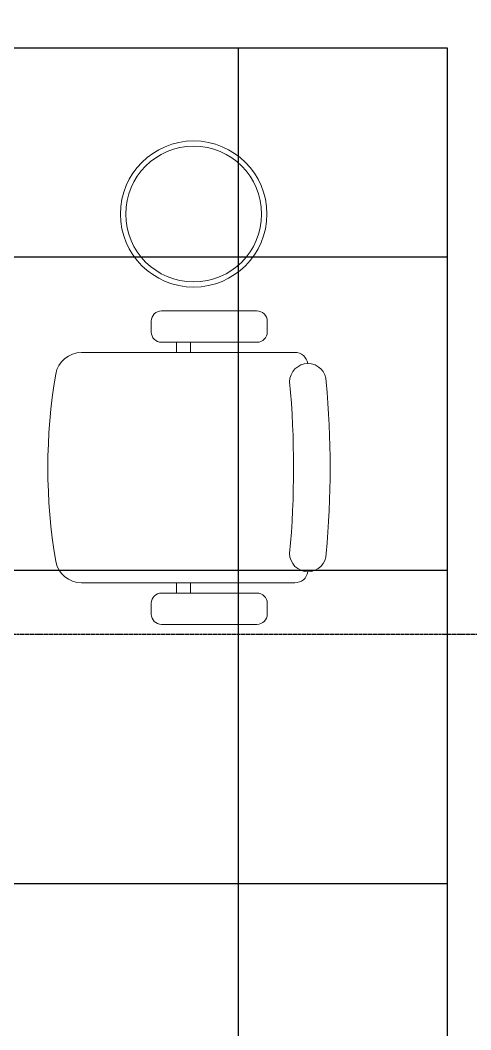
# Model space of a CAD drawing. Extents: x -12260 to 57327, y -29287 to 19916.
# Drawn here: x 19458 to 20320, y -10710 to -8777 of the extents above; entities that cross this region are included whole.
import ezdxf

# ---------------------------------------------------------------- set-up
doc = ezdxf.new("R2010")
doc.units = 0
doc.header["$LTSCALE"] = 0.25
doc.linetypes.add('DASHDOT', pattern=[25.4, 12.7, -6.35, 0, -6.35])
doc.linetypes.add('HIDDEN', pattern=[9.525, 6.35, -3.175])
doc.layers.add('01-First Floor-FUR$0$FALSE CEILING', color=251, linetype='Continuous')
for name, color, linetype, lineweight in [('01-First Floor-FUR$0$LOADING', 253, 'Continuous', 5), ('01-First Floor-FUR$0$NEW Wall', 166, 'Continuous', 5), ('01-First Floor-FUR$0$Walls', 251, 'Continuous', 5), ('E-LITE-CLNG-CNDT', 6, 'DASHDOT', 35), ('E-POWR-FLOR-CNDT', 6, 'HIDDEN', 25)]:
    doc.layers.add(name, color=color, linetype=linetype, lineweight=lineweight)

# ---------------------------------------------------------------- blocks, each defined once
blk = doc.blocks.new('01-First Floor-FUR$0$WM00001-P')
at = {"layer": '01-First Floor-FUR$0$LOADING'}
for radius in [0.14, 0.13]:
    blk.add_circle((0, 0), radius, dxfattribs=at)
blk = doc.blocks.new('*X119')
at = {"color": 0}
for p, q in [((5, 3), (5, 3)), ((5, 3), (5, 3)), ((5, 3), (5, 3)), ((5, 3), (5, 3)), ((5, 3), (5, 3)), ((5, 3), (5, 3)), ((5, 3), (5, 3)), ((5, 3), (5, 3)), ((5, 3), (5, 3)), ((5, 3), (5, 3)), ((5, 3), (5, 3)), ((5, 3), (5, 3)), ((5, 3), (5, 3)), ((5, 3), (5, 3)), ((5, 3), (5, 3)), ((5, 3), (5, 3)), ((5, 3), (5, 3)), ((5, 3), (5, 3)), ((5, 3), (5, 3)), ((5, 3), (5, 3)), ((5, 3), (5, 3)), ((5, 3), (5, 3)), ((5, 3), (5, 3)), ((5, 3), (5, 3)), ((5, 3), (5, 3)), ((5, 3), (5, 3)), ((5, 3), (5, 3)), ((5, 3), (5, 3)), ((5, 3), (5, 3)), ((5, 3), (5, 3)), ((5, 3), (5, 3)), ((5, 3), (5, 3)), ((5, 3), (5, 3)), ((5, 3), (5, 3)), ((5, 3), (5, 3)), ((5, 3), (5, 3)), ((5, 3), (5, 3)), ((5, 3), (5, 3)), ((5, 3), (5, 3)), ((5, 3), (5, 3)), ((5, 3), (5, 3)), ((5, 3), (5, 3)), ((5, 3), (5, 3)), ((5, 3), (5, 3)), ((5, 3), (5, 3)), ((5, 3), (5, 3)), ((5, 3), (5, 3)), ((5, 3), (5, 3)), ((5, 3), (5, 3)), ((5, 3), (5, 3)), ((5, 3), (5, 3)), ((5, 3), (5, 3)), ((5, 3), (5, 3)), ((5, 3), (5, 3)), ((5, 3), (5, 3)), ((5, 3), (5, 3)), ((5, 3), (5, 3)), ((5, 3), (5, 3)), ((5, 3), (5, 3)), ((5, 3), (5, 3)), ((5, 3), (5, 3)), ((5, 3), (5, 3)), ((5, 3), (5, 3)), ((5, 3), (5, 3)), ((5, 3), (5, 3)), ((5, 3), (5, 3)), ((6, 3), (5, 3)), ((5, 3), (5, 3)), ((6, 3), (5, 3)), ((5, 3), (5, 3)), ((6, 3), (5, 3)), ((5, 3), (5, 3)), ((6, 3), (5, 3)), ((5, 3), (5, 3)), ((5, 3), (5, 3)), ((5, 3), (5, 3)), ((5, 3), (5, 3)), ((5, 3), (5, 3)), ((5, 3), (5, 3)), ((5, 3), (5, 3)), ((5, 3), (5, 3)), ((5, 3), (5, 3)), ((5, 3), (5, 3)), ((5, 3), (5, 3)), ((5, 3), (5, 3)), ((5, 3), (5, 3)), ((5, 3), (5, 3)), ((5, 3), (5, 3)), ((5, 3), (5, 3)), ((5, 3), (5, 3)), ((5, 3), (5, 3)), ((5, 3), (5, 3)), ((5, 3), (5, 3)), ((5, 3), (5, 3)), ((5, 3), (5, 3)), ((5, 3), (5, 3)), ((6, 3), (6, 3)), ((6, 3), (6, 3)), ((6, 3), (6, 3)), ((6, 3), (6, 3)), ((6, 3), (6, 3)), ((6, 3), (6, 3)), ((6, 3), (6, 3)), ((6, 3), (6, 3)), ((6, 3), (6, 3)), ((6, 3), (6, 3)), ((6, 3), (6, 3)), ((6, 3), (6, 3)), ((6, 3), (6, 3)), ((6, 3), (6, 3)), ((6, 3), (6, 3)), ((6, 3), (6, 3)), ((6, 3), (6, 3)), ((6, 3), (6, 3)), ((6, 3), (6, 3)), ((6, 3), (6, 3)), ((6, 3), (6, 3)), ((6, 3), (6, 3)), ((6, 3), (6, 3)), ((6, 3), (6, 3)), ((6, 3), (6, 3)), ((6, 3), (6, 3)), ((6, 3), (6, 3)), ((6, 3), (6, 3)), ((6, 3), (6, 3)), ((6, 3), (6, 3)), ((6, 3), (6, 3)), ((6, 3), (6, 3)), ((6, 3), (6, 3)), ((6, 3), (6, 3)), ((6, 3), (6, 3)), ((6, 3), (6, 3)), ((6, 3), (6, 3)), ((6, 3), (6, 3)), ((6, 3), (6, 3)), ((6, 3), (6, 3)), ((6, 3), (6, 3)), ((6, 3), (6, 3)), ((6, 3), (6, 3)), ((6, 3), (6, 3)), ((6, 3), (6, 3)), ((6, 3), (6, 3)), ((6, 3), (6, 3)), ((6, 3), (6, 3)), ((6, 3), (6, 3)), ((6, 3), (6, 3)), ((6, 3), (6, 3)), ((6, 3), (6, 3)), ((6, 3), (6, 3)), ((6, 3), (6, 3)), ((6, 3), (6, 3)), ((6, 3), (6, 3)), ((6, 3), (6, 3)), ((6, 3), (6, 3)), ((6, 3), (6, 3)), ((6, 3), (6, 3)), ((6, 3), (6, 3)), ((6, 3), (6, 3)), ((6, 3), (6, 3)), ((6, 3), (6, 3)), ((6, 3), (6, 3)), ((6, 3), (6, 3)), ((6, 3), (6, 3)), ((6, 3), (6, 3)), ((6, 3), (6, 3)), ((6, 3), (6, 3)), ((6, 3), (6, 3)), ((6, 3), (6, 3)), ((6, 3), (6, 3)), ((6, 3), (6, 3)), ((6, 3), (6, 3)), ((6, 3), (6, 3)), ((6, 3), (6, 3)), ((6, 3), (6, 3)), ((6, 3), (6, 3)), ((6, 3), (6, 3)), ((6, 3), (6, 3)), ((6, 3), (6, 3)), ((6, 3), (6, 3)), ((6, 3), (6, 3)), ((6, 3), (6, 3)), ((6, 3), (6, 3)), ((6, 3), (6, 3)), ((6, 3), (6, 3)), ((6, 3), (6, 3)), ((6, 3), (6, 3)), ((6, 3), (6, 3)), ((6, 3), (6, 3)), ((6, 3), (6, 3)), ((6, 3), (6, 3)), ((6, 3), (6, 3)), ((6, 3), (6, 3)), ((6, 3), (6, 3)), ((6, 3), (6, 3)), ((6, 3), (6, 3)), ((6, 3), (6, 3)), ((6, 3), (6, 3)), ((6, 3), (6, 3)), ((6, 3), (6, 3)), ((6, 3), (6, 3)), ((6, 3), (6, 3)), ((6, 3), (6, 3)), ((6, 3), (6, 3)), ((6, 3), (6, 3)), ((6, 3), (6, 3)), ((6, 3), (6, 3)), ((6, 3), (6, 3)), ((6, 3), (6, 3)), ((6, 3), (6, 3)), ((6, 3), (6, 3)), ((6, 3), (6, 3)), ((6, 3), (6, 3)), ((6, 3), (6, 3)), ((6, 3), (6, 3)), ((6, 3), (6, 3)), ((6, 3), (6, 3)), ((6, 3), (6, 3)), ((6, 3), (6, 3)), ((6, 3), (6, 3)), ((6, 3), (6, 3)), ((6, 3), (6, 3)), ((6, 3), (6, 3)), ((6, 3), (6, 3)), ((6, 3), (6, 3)), ((6, 3), (6, 3)), ((6, 3), (6, 3)), ((6, 3), (6, 3)), ((6, 3), (6, 3)), ((6, 3), (6, 3)), ((6, 3), (6, 3)), ((6, 3), (6, 3)), ((6, 3), (6, 3)), ((6, 3), (6, 3)), ((6, 3), (6, 3)), ((6, 3), (6, 3)), ((6, 3), (6, 3)), ((6, 3), (6, 3)), ((6, 3), (6, 3)), ((6, 3), (6, 3)), ((6, 3), (6, 3)), ((6, 3), (6, 3)), ((6, 3), (6, 3)), ((6, 3), (6, 3)), ((6, 3), (6, 3)), ((6, 3), (6, 3)), ((6, 3), (6, 3)), ((6, 3), (6, 3)), ((6, 3), (6, 3)), ((6, 3), (6, 3)), ((6, 3), (6, 3)), ((6, 3), (6, 3)), ((6, 3), (6, 3)), ((6, 3), (6, 3)), ((6, 3), (6, 3)), ((6, 3), (6, 3)), ((6, 3), (6, 3)), ((6, 3), (6, 3)), ((6, 3), (6, 3)), ((6, 3), (6, 3)), ((6, 3), (6, 3)), ((6, 3), (6, 3)), ((6, 3), (6, 3)), ((6, 3), (6, 3)), ((6, 3), (6, 3)), ((6, 3), (6, 3)), ((6, 3), (6, 3)), ((6, 3), (6, 3)), ((6, 3), (6, 3)), ((6, 3), (6, 3)), ((6, 3), (6, 3)), ((6, 3), (6, 3)), ((6, 3), (6, 3)), ((6, 3), (6, 3)), ((6, 3), (6, 3)), ((6, 3), (6, 3)), ((6, 3), (6, 3)), ((6, 3), (6, 3)), ((6, 3), (6, 3)), ((6, 3), (6, 3)), ((6, 3), (6, 3)), ((6, 3), (6, 3)), ((6, 3), (6, 3)), ((6, 3), (6, 3)), ((6, 3), (6, 3)), ((6, 3), (6, 3)), ((6, 3), (6, 3)), ((6, 3), (6, 3)), ((6, 3), (6, 3)), ((6, 3), (6, 3)), ((6, 3), (6, 3)), ((6, 3), (6, 3)), ((6, 3), (6, 3)), ((6, 3), (6, 3)), ((6, 3), (6, 3)), ((6, 3), (6, 3)), ((6, 3), (6, 3)), ((6, 3), (6, 3)), ((6, 3), (6, 3)), ((6, 3), (6, 3)), ((6, 3), (6, 3)), ((6, 3), (5, 3)), ((6, 3), (5, 3)), ((6, 3), (5, 3)), ((6, 3), (5, 3)), ((6, 3), (5, 3)), ((6, 3), (6, 3)), ((6, 3), (6, 3)), ((6, 3), (6, 3)), ((6, 3), (6, 3)), ((6, 3), (6, 3)), ((6, 3), (6, 3)), ((6, 3), (6, 3)), ((6, 3), (6, 3)), ((6, 3), (6, 3)), ((6, 3), (6, 3)), ((6, 3), (6, 3)), ((6, 3), (6, 3)), ((6, 3), (6, 3)), ((6, 3), (6, 3)), ((6, 3), (6, 3)), ((6, 3), (6, 3)), ((6, 3), (6, 3)), ((6, 3), (6, 3)), ((6, 3), (6, 3)), ((6, 3), (6, 3)), ((6, 3), (6, 3)), ((6, 3), (6, 3)), ((6, 3), (6, 3)), ((6, 3), (6, 3)), ((6, 3), (6, 3)), ((6, 3), (6, 3)), ((6, 3), (6, 3)), ((6, 3), (6, 3)), ((6, 3), (6, 3)), ((6, 3), (6, 3)), ((6, 3), (6, 3)), ((6, 3), (6, 3)), ((6, 3), (6, 3)), ((6, 3), (6, 3)), ((6, 3), (6, 3)), ((6, 3), (6, 3)), ((6, 3), (6, 3)), ((6, 3), (6, 3)), ((6, 3), (6, 3)), ((6, 3), (6, 3)), ((6, 3), (6, 3)), ((6, 3), (6, 3)), ((6, 3), (6, 3)), ((6, 3), (6, 3)), ((6, 3), (6, 3)), ((6, 3), (6, 3)), ((6, 3), (6, 3)), ((6, 3), (6, 3)), ((6, 3), (6, 3)), ((6, 3), (6, 3)), ((6, 3), (6, 3)), ((6, 3), (6, 3)), ((6, 3), (6, 3)), ((6, 3), (6, 3)), ((6, 3), (6, 3)), ((6, 3), (6, 3)), ((6, 3), (6, 3)), ((6, 3), (6, 3)), ((6, 3), (6, 3)), ((6, 3), (6, 3)), ((6, 3), (6, 3)), ((6, 3), (6, 3)), ((6, 3), (6, 3)), ((6, 3), (6, 3)), ((6, 3), (6, 3)), ((6, 3), (6, 3)), ((6, 3), (6, 3)), ((6, 3), (6, 3)), ((6, 3), (6, 3)), ((6, 3), (6, 3)), ((6, 3), (6, 3)), ((6, 3), (6, 3)), ((6, 3), (6, 3)), ((6, 3), (6, 3)), ((6, 3), (6, 3)), ((6, 3), (6, 3)), ((6, 3), (6, 3)), ((6, 3), (6, 3)), ((6, 3), (6, 3)), ((6, 3), (6, 3)), ((6, 3), (6, 3)), ((6, 3), (6, 3)), ((6, 3), (6, 3)), ((6, 3), (6, 3)), ((6, 3), (6, 3)), ((6, 3), (6, 3)), ((6, 3), (6, 3)), ((6, 3), (6, 3)), ((6, 3), (6, 3)), ((6, 3), (6, 3)), ((6, 3), (6, 3)), ((6, 3), (6, 3)), ((6, 3), (6, 3)), ((6, 3), (6, 3)), ((6, 3), (6, 3)), ((6, 3), (6, 3)), ((6, 3), (6, 3)), ((6, 3), (6, 3)), ((6, 3), (6, 3)), ((6, 3), (6, 3)), ((6, 3), (6, 3)), ((6, 3), (6, 3)), ((6, 3), (6, 3)), ((6, 3), (6, 3)), ((6, 3), (6, 3)), ((6, 3), (6, 3)), ((6, 3), (6, 3)), ((6, 3), (6, 3)), ((6, 3), (6, 3)), ((6, 3), (6, 3)), ((6, 3), (6, 3)), ((6, 3), (6, 3)), ((6, 3), (6, 3)), ((6, 3), (6, 3)), ((6, 3), (6, 3)), ((6, 3), (6, 3)), ((6, 3), (6, 3)), ((6, 3), (6, 3)), ((6, 3), (6, 3)), ((6, 3), (6, 3)), ((6, 3), (6, 3)), ((6, 3), (6, 3)), ((6, 3), (6, 3)), ((6, 3), (6, 3)), ((6, 3), (6, 3)), ((6, 3), (6, 3)), ((6, 3), (6, 3)), ((6, 3), (6, 3)), ((6, 3), (6, 3)), ((6, 3), (6, 3)), ((6, 3), (6, 3)), ((6, 3), (6, 3)), ((6, 3), (6, 3)), ((6, 3), (6, 3)), ((6, 3), (6, 3)), ((6, 3), (6, 3)), ((6, 3), (6, 3)), ((6, 3), (6, 3)), ((6, 3), (6, 3)), ((6, 3), (6, 3)), ((6, 3), (6, 3)), ((6, 3), (6, 3)), ((6, 3), (6, 3)), ((6, 3), (6, 3)), ((6, 3), (6, 3)), ((6, 3), (6, 3)), ((6, 3), (6, 3)), ((6, 3), (6, 3)), ((6, 3), (6, 3)), ((6, 3), (6, 3)), ((6, 3), (6, 3)), ((6, 3), (6, 3)), ((6, 3), (6, 3)), ((6, 3), (6, 3)), ((6, 3), (6, 3)), ((6, 3), (6, 3)), ((6, 3), (6, 3)), ((6, 3), (6, 3)), ((6, 3), (6, 3)), ((6, 3), (6, 3)), ((6, 3), (6, 3)), ((6, 3), (6, 3)), ((6, 3), (6, 3)), ((6, 3), (6, 3)), ((6, 3), (6, 3)), ((6, 3), (6, 3)), ((6, 3), (6, 3)), ((6, 3), (6, 3)), ((6, 3), (6, 3)), ((6, 3), (6, 3)), ((6, 3), (6, 3)), ((6, 3), (6, 3)), ((6, 3), (6, 3)), ((6, 3), (6, 3)), ((6, 3), (6, 3)), ((6, 3), (6, 3)), ((6, 3), (6, 3)), ((6, 3), (6, 3)), ((6, 3), (6, 3)), ((6, 3), (6, 3)), ((6, 3), (6, 3)), ((6, 3), (6, 3)), ((6, 3), (6, 3)), ((6, 3), (6, 3)), ((6, 3), (6, 3)), ((6, 3), (6, 3)), ((6, 3), (6, 3)), ((6, 3), (6, 3)), ((6, 3), (6, 3)), ((6, 3), (6, 3)), ((6, 3), (6, 3)), ((6, 3), (6, 3)), ((6, 3), (6, 3)), ((6, 3), (6, 3)), ((6, 3), (6, 3)), ((6, 3), (6, 3)), ((6, 3), (6, 3)), ((6, 3), (6, 3)), ((6, 3), (6, 3)), ((6, 3), (6, 3)), ((6, 3), (6, 3)), ((6, 3), (6, 3)), ((6, 3), (6, 3)), ((6, 3), (6, 3)), ((6, 3), (6, 3)), ((6, 3), (6, 3)), ((6, 3), (6, 3)), ((6, 3), (6, 3)), ((6, 3), (6, 3)), ((6, 3), (6, 3)), ((6, 3), (6, 3)), ((6, 3), (6, 3)), ((6, 3), (6, 3)), ((6, 3), (6, 3)), ((6, 3), (6, 3)), ((6, 3), (6, 3)), ((6, 3), (6, 3)), ((6, 3), (6, 3)), ((6, 3), (6, 3)), ((6, 3), (6, 3)), ((6, 3), (6, 3)), ((6, 3), (6, 3)), ((6, 3), (6, 3)), ((6, 3), (6, 3)), ((6, 3), (6, 3)), ((6, 3), (6, 3)), ((6, 3), (6, 3)), ((6, 3), (6, 3)), ((6, 3), (6, 3)), ((6, 3), (6, 3)), ((6, 3), (6, 3)), ((6, 3), (6, 3)), ((6, 3), (6, 3)), ((6, 3), (6, 3)), ((6, 3), (6, 3)), ((6, 3), (6, 3)), ((6, 3), (6, 3)), ((6, 3), (6, 3)), ((6, 3), (6, 3)), ((6, 3), (6, 3)), ((6, 3), (6, 3)), ((6, 3), (6, 3)), ((6, 3), (6, 3)), ((6, 3), (6, 3)), ((6, 3), (6, 3)), ((6, 3), (6, 3)), ((6, 3), (6, 3)), ((6, 3), (6, 3)), ((6, 3), (6, 3)), ((6, 3), (6, 3)), ((6, 3), (6, 3)), ((6, 3), (6, 3)), ((6, 3), (6, 3)), ((6, 3), (6, 3)), ((6, 3), (6, 3)), ((6, 3), (6, 3)), ((6, 3), (6, 3)), ((6, 3), (6, 3)), ((6, 3), (6, 3)), ((6, 3), (6, 3)), ((6, 3), (6, 3)), ((6, 3), (6, 3)), ((6, 3), (6, 3)), ((6, 3), (6, 3)), ((6, 3), (6, 3)), ((6, 3), (6, 3)), ((6, 3), (6, 3)), ((6, 3), (6, 3)), ((6, 3), (6, 3)), ((6, 3), (6, 3)), ((6, 3), (6, 3)), ((6, 3), (6, 3)), ((6, 3), (6, 3)), ((6, 3), (6, 3)), ((6, 3), (6, 3)), ((6, 3), (6, 3)), ((6, 3), (6, 3)), ((6, 3), (6, 3)), ((6, 3), (6, 3)), ((6, 3), (6, 3)), ((6, 3), (6, 3)), ((6, 3), (6, 3)), ((6, 3), (6, 3)), ((6, 3), (6, 3)), ((6, 3), (6, 3)), ((6, 3), (6, 3)), ((6, 3), (6, 3)), ((6, 3), (6, 3)), ((6, 3), (6, 3)), ((6, 3), (6, 3)), ((6, 3), (6, 3)), ((6, 3), (6, 3)), ((6, 3), (6, 3)), ((6, 3), (6, 3)), ((6, 3), (6, 3)), ((6, 3), (6, 3)), ((6, 3), (6, 3)), ((6, 3), (6, 3)), ((6, 3), (6, 3)), ((6, 3), (6, 3)), ((6, 3), (6, 3)), ((6, 3), (6, 3)), ((6, 3), (6, 3)), ((6, 3), (6, 3)), ((6, 3), (6, 3)), ((6, 3), (6, 3)), ((6, 3), (6, 3)), ((6, 3), (6, 3)), ((6, 3), (6, 3)), ((6, 3), (6, 3)), ((6, 3), (6, 3)), ((6, 3), (6, 3)), ((6, 3), (6, 3)), ((6, 3), (6, 3)), ((6, 3), (6, 3)), ((6, 3), (6, 3)), ((6, 3), (6, 3))]:
    blk.add_line(p, q, dxfattribs=at)
blk = doc.blocks.new('*X120')
at = {"color": 0}
for p, q in [((13, 1), (13, 1)), ((13, 1), (13, 1)), ((13, 1), (13, 1)), ((13, 1), (13, 1)), ((13, 1), (13, 1)), ((13, 1), (13, 1)), ((13, 1), (13, 1)), ((13, 1), (13, 1)), ((13, 1), (13, 1)), ((13, 1), (13, 1)), ((13, 1), (13, 1)), ((13, 1), (13, 1)), ((13, 1), (13, 1)), ((13, 1), (13, 1)), ((13, 1), (13, 1)), ((13, 1), (14, 1)), ((13, 1), (14, 1)), ((13, 1), (14, 1)), ((13, 1), (13, 1)), ((13, 1), (13, 1)), ((13, 1), (13, 1)), ((13, 1), (13, 1)), ((13, 1), (13, 1)), ((13, 1), (13, 1)), ((13, 1), (13, 1)), ((13, 1), (13, 1)), ((13, 1), (13, 1)), ((13, 1), (13, 1)), ((13, 1), (13, 1)), ((13, 1), (13, 1)), ((13, 1), (13, 1)), ((13, 1), (13, 1)), ((13, 1), (13, 1)), ((13, 1), (13, 1)), ((13, 1), (13, 1)), ((13, 1), (13, 1)), ((13, 1), (13, 1)), ((13, 1), (13, 1)), ((13, 1), (13, 1)), ((13, 1), (13, 1)), ((13, 1), (13, 1)), ((13, 1), (13, 1)), ((13, 1), (13, 1)), ((13, 1), (13, 1)), ((13, 1), (13, 1)), ((13, 1), (13, 1)), ((13, 1), (13, 1)), ((13, 1), (13, 1)), ((13, 1), (13, 1)), ((13, 1), (13, 1)), ((13, 1), (13, 1)), ((13, 1), (13, 1)), ((13, 1), (13, 1)), ((13, 1), (13, 1)), ((13, 1), (13, 1)), ((13, 1), (13, 1)), ((13, 1), (13, 1)), ((13, 1), (13, 1)), ((13, 1), (13, 1)), ((13, 1), (13, 1)), ((13, 1), (13, 1)), ((13, 1), (13, 1)), ((13, 1), (13, 1)), ((13, 1), (13, 1)), ((13, 1), (13, 1)), ((13, 1), (13, 1)), ((13, 1), (13, 1)), ((13, 1), (13, 1)), ((13, 1), (13, 1)), ((13, 1), (13, 1)), ((13, 1), (13, 1)), ((13, 1), (13, 1)), ((13, 1), (13, 1)), ((13, 1), (13, 1)), ((13, 1), (13, 1)), ((13, 1), (13, 1)), ((13, 1), (13, 1)), ((13, 1), (13, 1)), ((13, 1), (13, 1)), ((13, 1), (13, 1)), ((13, 1), (13, 1)), ((13, 1), (13, 1)), ((13, 1), (13, 1)), ((13, 1), (13, 1)), ((13, 1), (13, 1)), ((13, 1), (13, 1)), ((13, 1), (13, 1)), ((13, 1), (13, 1)), ((13, 1), (13, 1)), ((13, 1), (13, 1)), ((13, 1), (13, 1)), ((13, 1), (13, 1)), ((13, 1), (13, 1)), ((13, 1), (13, 1)), ((13, 1), (13, 1)), ((13, 1), (13, 1)), ((13, 1), (13, 1)), ((13, 1), (13, 1)), ((13, 1), (13, 1)), ((13, 1), (13, 1)), ((13, 1), (13, 1)), ((13, 1), (13, 1)), ((13, 1), (13, 1)), ((13, 1), (13, 1)), ((13, 1), (13, 1)), ((13, 1), (13, 1)), ((13, 1), (13, 1)), ((13, 1), (13, 1)), ((13, 1), (13, 1)), ((13, 1), (13, 1)), ((13, 1), (13, 1)), ((13, 1), (13, 1)), ((13, 1), (13, 1)), ((13, 1), (13, 1)), ((13, 1), (13, 1)), ((13, 1), (13, 1)), ((13, 1), (13, 1)), ((13, 1), (13, 1)), ((13, 1), (13, 1)), ((13, 1), (13, 1)), ((13, 1), (13, 1)), ((13, 1), (13, 1)), ((13, 1), (13, 1)), ((13, 1), (14, 1)), ((13, 0), (13, 0)), ((13, 0), (13, 0)), ((13, 0), (13, 0)), ((13, 0), (13, 0)), ((13, 0), (13, 0)), ((13, 0), (13, 0)), ((13, 0), (13, 0)), ((13, 0), (13, 0)), ((13, 0), (13, 0)), ((13, 0), (13, 0)), ((13, 0), (13, 0)), ((13, 0), (13, 0)), ((13, 0), (13, 0)), ((13, 0), (13, 0)), ((13, 0), (13, 0)), ((13, 0), (13, 0)), ((13, 0), (13, 0)), ((13, 0), (13, 0)), ((13, 0), (13, 0)), ((13, 0), (13, 0)), ((13, 0), (13, 0)), ((13, 0), (13, 0)), ((13, 0), (13, 0)), ((13, 0), (13, 0)), ((13, 0), (13, 0)), ((13, 0), (13, 0)), ((13, 0), (13, 0)), ((13, 0), (13, 0)), ((13, 0), (13, 0)), ((13, 0), (13, 0)), ((13, 0), (13, 0)), ((13, 0), (13, 0)), ((13, 0), (13, 0)), ((13, 0), (13, 0)), ((13, 0), (13, 0)), ((13, 0), (13, 0)), ((13, 0), (13, 0)), ((13, 0), (13, 0)), ((13, 0), (13, 0)), ((13, 0), (13, 0)), ((13, 0), (13, 0)), ((13, 0), (13, 0)), ((13, 0), (13, 0)), ((13, 0), (13, 0)), ((13, 0), (13, 0)), ((13, 0), (13, 0)), ((13, 0), (13, 0)), ((13, 0), (13, 0)), ((13, 0), (14, 0)), ((13, 0), (14, 0)), ((13, 0), (13, 0)), ((13, 0), (14, 0)), ((14, 1), (14, 1)), ((14, 1), (14, 1)), ((14, 1), (14, 1)), ((14, 1), (14, 1)), ((14, 1), (14, 1)), ((14, 1), (14, 1)), ((14, 1), (14, 1)), ((14, 1), (14, 1)), ((14, 1), (14, 1)), ((14, 1), (14, 1)), ((14, 1), (14, 1)), ((14, 1), (14, 1)), ((14, 1), (14, 1)), ((14, 1), (14, 1)), ((14, 1), (14, 1)), ((14, 1), (14, 1)), ((14, 1), (14, 1)), ((14, 1), (14, 1)), ((14, 1), (14, 1)), ((14, 1), (14, 1)), ((14, 1), (14, 1)), ((14, 1), (14, 1)), ((14, 1), (14, 1)), ((14, 1), (14, 1)), ((14, 1), (14, 1)), ((14, 1), (14, 1)), ((14, 1), (14, 1)), ((14, 1), (14, 1)), ((14, 1), (14, 1)), ((14, 1), (14, 1)), ((14, 1), (14, 1)), ((14, 1), (14, 1)), ((14, 1), (14, 1)), ((14, 1), (14, 1)), ((14, 1), (14, 1)), ((14, 1), (14, 1)), ((14, 1), (14, 1)), ((14, 1), (14, 1)), ((14, 1), (14, 1)), ((14, 1), (14, 1)), ((14, 1), (14, 1)), ((14, 1), (14, 1)), ((14, 1), (14, 1)), ((14, 1), (14, 1)), ((14, 1), (14, 1)), ((14, 1), (14, 1)), ((14, 1), (14, 1)), ((14, 1), (14, 1)), ((14, 1), (14, 1)), ((14, 1), (14, 1)), ((14, 1), (14, 1)), ((14, 1), (14, 1)), ((14, 1), (14, 1)), ((14, 1), (14, 1)), ((14, 1), (14, 1)), ((14, 1), (14, 1)), ((14, 1), (14, 1)), ((14, 1), (14, 1)), ((14, 1), (14, 1)), ((14, 1), (14, 1)), ((14, 1), (14, 1)), ((14, 1), (14, 1)), ((14, 1), (14, 1)), ((14, 1), (14, 1)), ((14, 1), (14, 1)), ((14, 1), (14, 1)), ((14, 1), (14, 1)), ((14, 1), (14, 1)), ((14, 1), (14, 1)), ((14, 1), (14, 1)), ((14, 1), (14, 1)), ((14, 1), (14, 1)), ((14, 1), (14, 1)), ((14, 1), (14, 1)), ((14, 1), (14, 1)), ((14, 1), (14, 1)), ((14, 1), (14, 1)), ((14, 1), (14, 1)), ((14, 1), (14, 1)), ((14, 1), (14, 1)), ((14, 1), (14, 1)), ((14, 1), (14, 1)), ((14, 1), (14, 1)), ((14, 1), (14, 1)), ((14, 1), (14, 1)), ((14, 1), (14, 1)), ((14, 1), (14, 1)), ((14, 1), (14, 1)), ((14, 1), (14, 1)), ((14, 1), (14, 1)), ((14, 1), (14, 1)), ((14, 1), (14, 1)), ((14, 1), (14, 1)), ((14, 1), (14, 1)), ((14, 0), (14, 0)), ((14, 0), (14, 0)), ((14, 0), (14, 0)), ((14, 0), (14, 0)), ((14, 0), (14, 0)), ((14, 0), (14, 0)), ((14, 0), (14, 0)), ((14, 0), (14, 0)), ((14, 0), (14, 0)), ((14, 0), (14, 0)), ((14, 0), (14, 0)), ((14, 0), (14, 0)), ((14, 0), (14, 0)), ((14, 0), (14, 0)), ((14, 0), (14, 0)), ((14, 0), (14, 0)), ((14, 0), (14, 0)), ((14, 0), (14, 0)), ((14, 0), (14, 0)), ((14, 0), (14, 0)), ((14, 0), (14, 0)), ((14, 0), (14, 0)), ((14, 0), (14, 0)), ((14, 0), (14, 0)), ((14, 0), (14, 0)), ((14, 0), (14, 0)), ((14, 0), (14, 0)), ((14, 0), (14, 0)), ((14, 0), (14, 0)), ((14, 0), (14, 0)), ((14, 0), (14, 0)), ((14, 0), (14, 0)), ((14, 0), (14, 0)), ((14, 0), (14, 0)), ((14, 0), (14, 0)), ((14, 0), (14, 0)), ((14, 0), (14, 0)), ((14, 0), (14, 0)), ((14, 0), (14, 0)), ((14, 0), (14, 0)), ((14, 0), (14, 0)), ((14, 0), (14, 0)), ((14, 0), (14, 0)), ((14, 0), (14, 0)), ((14, 0), (14, 0)), ((14, 0), (14, 0)), ((14, 0), (14, 0)), ((14, 0), (14, 0)), ((13, 0), (13, 0)), ((13, 0), (14, 0)), ((13, 0), (13, 0)), ((13, 0), (14, 0)), ((13, 0), (13, 0)), ((13, 0), (14, 0)), ((13, 0), (13, 0)), ((13, 0), (13, 0)), ((13, 0), (13, 0)), ((13, 0), (13, 0)), ((13, 0), (14, 0)), ((13, 0), (13, 0)), ((13, 0), (14, 0)), ((13, 0), (13, 0)), ((13, 0), (14, 0)), ((13, 0), (13, 0)), ((13, 0), (14, 0)), ((13, 0), (13, 0)), ((13, 0), (14, 0)), ((13, 0), (13, 0)), ((13, 0), (14, 0)), ((13, 0), (13, 0)), ((13, 0), (14, 0)), ((13, 0), (13, 0)), ((13, 0), (13, 0)), ((13, 0), (13, 0)), ((13, 0), (14, 0)), ((13, 0), (13, 0)), ((13, 0), (14, 0)), ((13, 0), (13, 0)), ((13, 0), (14, 0)), ((13, 0), (13, 0)), ((13, 0), (14, 0)), ((13, 0), (13, 0)), ((13, 0), (13, 0)), ((13, 0), (13, 0)), ((13, 0), (13, 0)), ((13, 0), (13, 0)), ((13, 0), (13, 0)), ((13, 0), (13, 0)), ((13, 0), (13, 0)), ((13, 0), (13, 0)), ((13, 0), (13, 0)), ((13, 0), (13, 0)), ((13, 0), (13, 0)), ((13, 0), (13, 0)), ((13, 0), (13, 0)), ((13, 0), (13, 0)), ((13, 0), (13, 0)), ((13, 0), (13, 0)), ((13, 0), (13, 0)), ((13, 0), (13, 0)), ((13, 0), (13, 0)), ((13, 0), (13, 0)), ((13, 0), (13, 0)), ((13, 0), (13, 0)), ((13, 0), (13, 0)), ((13, 0), (13, 0)), ((13, 0), (13, 0)), ((13, 0), (13, 0)), ((13, 0), (13, 0)), ((13, 0), (13, 0)), ((13, 0), (13, 0)), ((13, 0), (13, 0)), ((13, -1), (13, -1)), ((13, -1), (13, -1)), ((13, -1), (13, -1)), ((13, -1), (13, -1)), ((13, -1), (13, -1)), ((13, -1), (14, -1)), ((13, -1), (13, -1)), ((14, 0), (14, 0)), ((14, 0), (14, 0)), ((14, 0), (14, 0)), ((14, 0), (14, 0)), ((14, 0), (14, 0)), ((14, 0), (14, 0)), ((14, 0), (14, 0)), ((14, 0), (14, 0)), ((14, 0), (14, 0)), ((14, 0), (14, 0)), ((14, 0), (14, 0)), ((14, 0), (14, 0)), ((14, 0), (14, 0)), ((14, 0), (14, 0)), ((14, 0), (14, 0)), ((13, 0), (14, 0)), ((14, 0), (14, 0)), ((14, 0), (14, 0)), ((14, 0), (14, 0)), ((14, 0), (14, 0)), ((14, 0), (14, 0)), ((14, 0), (14, 0)), ((14, 0), (14, 0)), ((14, 0), (14, 0)), ((14, 0), (14, 0)), ((14, 0), (14, 0)), ((14, 0), (14, 0)), ((14, 0), (14, 0)), ((14, 0), (14, 0)), ((14, 0), (14, 0)), ((14, 0), (14, 0)), ((14, 0), (14, 0)), ((14, 0), (14, 0)), ((14, 0), (14, 0)), ((14, 0), (14, 0)), ((14, 0), (14, 0)), ((14, 0), (14, 0)), ((14, 0), (14, 0)), ((14, 0), (14, 0)), ((14, 0), (14, 0)), ((14, 0), (14, 0)), ((14, 0), (14, 0)), ((14, 0), (14, 0)), ((14, 0), (14, 0)), ((14, 0), (14, 0)), ((14, 0), (14, 0)), ((14, 0), (14, 0)), ((14, 0), (14, 0)), ((14, 0), (14, 0)), ((14, 0), (14, 0)), ((14, -1), (14, -1)), ((14, -1), (14, -1)), ((14, -1), (14, -1)), ((14, -1), (14, -1)), ((14, -1), (14, -1))]:
    blk.add_line(p, q, dxfattribs=at)
blk = doc.blocks.new('01-First Floor-FUR$0$GF21018-P')
at = {"color": 0}
for p, q in [((-0.2207, 0.4756), (-0.2207, 0.0675)), ((0.2205, 0.4756), (0.2205, 0.0675)), ((-0.2806, 0.3422), (-0.2598, 0.3422)), ((0.2596, 0.3422), (0.2804, 0.3422)), ((-0.3002, 0.3226), (-0.3002, 0.14)), ((-0.2402, 0.3226), (-0.2402, 0.14)), ((0.24, 0.3226), (0.24, 0.14)), ((0.3, 0.3226), (0.3, 0.14)), ((-0.2402, 0.2937), (-0.2207, 0.2937)), ((0.2205, 0.2937), (0.24, 0.2937)), ((-0.2402, 0.2671), (-0.2207, 0.2671)), ((0.2205, 0.2671), (0.24, 0.2671)), ((-0.2806, 0.1204), (-0.2598, 0.1204)), ((0.2596, 0.1204), (0.2804, 0.1204))]:
    blk.add_line(p, q, dxfattribs=at)
for points in [[(0.24, 0.2937), (0.24, 0.2937), (0.24, 0.2937), (0.24, 0.2937), (0.24, 0.2937), (0.24, 0.2937), (0.24, 0.2937), (0.24, 0.2937), (0.24, 0.2937), (0.24, 0.2937), (0.24, 0.2937), (0.24, 0.2937), (0.24, 0.2937), (0.24, 0.2937), (0.24, 0.2937), (0.24, 0.2937), (0.24, 0.2937), (0.24, 0.2937), (0.24, 0.2937), (0.24, 0.2937), (0.24, 0.2937), (0.24, 0.2937), (0.24, 0.2937), (0.24, 0.2937), (0.24, 0.2937), (0.24, 0.2937), (0.24, 0.2937), (0.24, 0.2937), (0.24, 0.2937), (0.24, 0.2937), (0.24, 0.2937), (0.24, 0.2937), (0.24, 0.2937), (0.24, 0.2937), (0.24, 0.2937), (0.24, 0.2937), (0.24, 0.2937), (0.24, 0.2937), (0.24, 0.2937), (0.24, 0.2937), (0.24, 0.2937), (0.24, 0.2937), (0.24, 0.2937), (0.24, 0.2937), (0.24, 0.2937), (0.24, 0.2937), (0.24, 0.2937), (0.24, 0.2937), (0.24, 0.2937), (0.24, 0.2937), (0.24, 0.2937), (0.24, 0.2937), (0.24, 0.2937), (0.24, 0.2937), (0.24, 0.2937), (0.24, 0.2937), (0.24, 0.2937), (0.24, 0.2937), (0.24, 0.2937), (0.24, 0.2937), (0.24, 0.2937), (0.24, 0.2937), (0.24, 0.2937), (0.24, 0.2937), (0.24, 0.2937), (0.24, 0.2937), (0.24, 0.2937), (0.24, 0.2937), (0.24, 0.2937), (0.24, 0.2937), (0.24, 0.2937), (0.24, 0.2937), (0.24, 0.2937), (0.24, 0.2937), (0.24, 0.2937), (0.24, 0.2937), (0.24, 0.2937), (0.24, 0.2937), (0.24, 0.2937), (0.24, 0.2937), (0.24, 0.2937), (0.24, 0.2937), (0.24, 0.2937), (0.24, 0.2937), (0.24, 0.2937), (0.24, 0.2937), (0.24, 0.2937), (0.24, 0.2937), (0.24, 0.2937), (0.24, 0.2937), (0.24, 0.2937), (0.24, 0.2937), (0.24, 0.2937), (0.24, 0.2937), (0.24, 0.2937), (0.24, 0.2937), (0.24, 0.2937), (0.24, 0.2937), (0.24, 0.2937), (0.24, 0.2937), (0.24, 0.2937), (0.24, 0.2937), (0.24, 0.2937), (0.24, 0.2937), (0.24, 0.2937), (0.24, 0.2937), (0.24, 0.2937), (0.24, 0.2937), (0.24, 0.2937), (0.24, 0.2937), (0.24, 0.2937), (0.24, 0.2937), (0.24, 0.2937), (0.24, 0.2937), (0.24, 0.2937), (0.24, 0.2937), (0.24, 0.2937), (0.24, 0.2937), (0.24, 0.2937), (0.24, 0.2937), (0.24, 0.2937), (0.24, 0.2937), (0.24, 0.2937), (0.24, 0.2937), (0.24, 0.2937), (0.24, 0.2937), (0.24, 0.2937), (0.24, 0.2937), (0.24, 0.2937), (0.24, 0.2937), (0.24, 0.2937), (0.24, 0.2937), (0.24, 0.2937), (0.24, 0.2937), (0.24, 0.2937), (0.24, 0.2937), (0.24, 0.2937), (0.24, 0.2937), (0.24, 0.2937), (0.24, 0.2937), (0.24, 0.2937), (0.24, 0.2937), (0.24, 0.2937), (0.24, 0.2937), (0.24, 0.2937), (0.24, 0.2937), (0.24, 0.2937), (0.24, 0.2937), (0.24, 0.2937), (0.24, 0.2937), (0.24, 0.2937), (0.24, 0.2937), (0.24, 0.2937), (0.24, 0.2937), (0.24, 0.2937), (0.24, 0.2937), (0.24, 0.2937), (0.24, 0.2937), (0.24, 0.2937), (0.24, 0.2937), (0.24, 0.2937), (0.24, 0.2937), (0.24, 0.2937), (0.24, 0.2937), (0.24, 0.2937), (0.24, 0.2937), (0.24, 0.2937), (0.24, 0.2937), (0.24, 0.2937), (0.24, 0.2937), (0.24, 0.2937), (0.24, 0.2937), (0.24, 0.2937), (0.24, 0.2937), (0.24, 0.2937), (0.24, 0.2937), (0.24, 0.2937), (0.24, 0.2937), (0.24, 0.2937), (0.24, 0.2937), (0.24, 0.2937), (0.24, 0.2937), (0.24, 0.2937), (0.24, 0.2937), (0.24, 0.2937), (0.24, 0.2937), (0.24, 0.2937), (0.24, 0.2937), (0.24, 0.2937), (0.24, 0.2937), (0.24, 0.2937), (0.24, 0.2937), (0.24, 0.2937), (0.24, 0.2937), (0.24, 0.2937), (0.24, 0.2937), (0.24, 0.2937), (0.24, 0.2937), (0.24, 0.2937), (0.24, 0.2937), (0.24, 0.2937), (0.24, 0.2937), (0.24, 0.2937), (0.24, 0.2937), (0.24, 0.2937), (0.24, 0.2937), (0.24, 0.2937), (0.24, 0.2937), (0.24, 0.2937), (0.24, 0.2937), (0.24, 0.2937), (0.24, 0.2937), (0.24, 0.2937), (0.24, 0.2937), (0.24, 0.2937), (0.24, 0.2937), (0.24, 0.2937), (0.24, 0.2937), (0.24, 0.2937), (0.24, 0.2937), (0.24, 0.2937), (0.24, 0.2937), (0.24, 0.2937), (0.24, 0.2937), (0.24, 0.2937), (0.24, 0.2937), (0.24, 0.2937), (0.24, 0.2937), (0.24, 0.2937), (0.24, 0.2937), (0.24, 0.2937), (0.24, 0.2937), (0.24, 0.2937), (0.24, 0.2937), (0.24, 0.2937), (0.24, 0.2937), (0.24, 0.2937), (0.24, 0.2937), (0.24, 0.2937), (0.24, 0.2937), (0.24, 0.2937), (0.24, 0.2937), (0.24, 0.2937), (0.24, 0.2937), (0.24, 0.2937), (0.24, 0.2937), (0.24, 0.2937), (0.24, 0.2937), (0.24, 0.2937), (0.24, 0.2937), (0.24, 0.2937), (0.24, 0.2937), (0.24, 0.2937), (0.24, 0.2937), (0.24, 0.2937), (0.24, 0.2937), (0.24, 0.2937), (0.24, 0.2937), (0.24, 0.2937), (0.24, 0.2937), (0.24, 0.2937), (0.24, 0.2937), (0.24, 0.2937), (0.24, 0.2937), (0.24, 0.2937), (0.24, 0.2937), (0.24, 0.2937), (0.24, 0.2937), (0.24, 0.2937), (0.24, 0.2937), (0.24, 0.2937), (0.24, 0.2937), (0.24, 0.2937), (0.24, 0.2937), (0.24, 0.2937), (0.24, 0.2937), (0.24, 0.2937)], [(0.24, 0.2937), (0.24, 0.2937), (0.24, 0.2937), (0.24, 0.2937), (0.24, 0.2937), (0.24, 0.2937), (0.24, 0.2937), (0.24, 0.2937), (0.24, 0.2937), (0.24, 0.2937), (0.24, 0.2937), (0.24, 0.2937), (0.24, 0.2937), (0.24, 0.2937), (0.24, 0.2937), (0.24, 0.2937), (0.24, 0.2937), (0.24, 0.2937), (0.24, 0.2937), (0.24, 0.2937), (0.24, 0.2937), (0.24, 0.2937), (0.24, 0.2937), (0.24, 0.2937), (0.24, 0.2937), (0.24, 0.2937), (0.24, 0.2937), (0.24, 0.2937), (0.24, 0.2937), (0.24, 0.2937), (0.24, 0.2937), (0.24, 0.2937), (0.24, 0.2937), (0.24, 0.2937), (0.24, 0.2937), (0.24, 0.2937), (0.24, 0.2937), (0.24, 0.2937), (0.24, 0.2937), (0.24, 0.2937), (0.24, 0.2937), (0.24, 0.2937), (0.24, 0.2937), (0.24, 0.2937), (0.24, 0.2937), (0.24, 0.2937), (0.24, 0.2937), (0.24, 0.2937), (0.24, 0.2937), (0.24, 0.2937), (0.24, 0.2937), (0.24, 0.2937), (0.24, 0.2937), (0.24, 0.2937), (0.24, 0.2937), (0.24, 0.2937), (0.24, 0.2937), (0.24, 0.2937), (0.24, 0.2937), (0.24, 0.2937), (0.24, 0.2937), (0.24, 0.2937), (0.24, 0.2937), (0.24, 0.2937), (0.24, 0.2937), (0.24, 0.2937), (0.24, 0.2937), (0.24, 0.2937), (0.24, 0.2937), (0.24, 0.2937), (0.24, 0.2937), (0.24, 0.2937), (0.24, 0.2937), (0.24, 0.2937), (0.24, 0.2937), (0.24, 0.2937), (0.24, 0.2937), (0.24, 0.2937), (0.24, 0.2937), (0.24, 0.2937), (0.24, 0.2937), (0.24, 0.2937), (0.24, 0.2937), (0.24, 0.2937), (0.24, 0.2937), (0.24, 0.2937), (0.24, 0.2937), (0.24, 0.2937), (0.24, 0.2937), (0.24, 0.2937), (0.24, 0.2937), (0.24, 0.2937), (0.24, 0.2937), (0.24, 0.2937), (0.24, 0.2937), (0.24, 0.2937), (0.24, 0.2937), (0.24, 0.2937), (0.24, 0.2937), (0.24, 0.2937), (0.24, 0.2937), (0.24, 0.2937), (0.24, 0.2937), (0.24, 0.2937), (0.24, 0.2937), (0.24, 0.2937), (0.24, 0.2937), (0.24, 0.2937), (0.24, 0.2937), (0.24, 0.2937), (0.24, 0.2937), (0.24, 0.2937), (0.24, 0.2937), (0.24, 0.2937), (0.24, 0.2937), (0.24, 0.2937), (0.24, 0.2937), (0.24, 0.2937), (0.24, 0.2937), (0.24, 0.2937), (0.24, 0.2937), (0.24, 0.2937), (0.24, 0.2937), (0.24, 0.2937), (0.24, 0.2937), (0.24, 0.2937), (0.24, 0.2937), (0.24, 0.2937), (0.24, 0.2937), (0.24, 0.2937), (0.24, 0.2937), (0.24, 0.2937), (0.24, 0.2937), (0.24, 0.2937), (0.24, 0.2937), (0.24, 0.2937), (0.24, 0.2937), (0.24, 0.2937), (0.24, 0.2937), (0.24, 0.2937), (0.24, 0.2937), (0.24, 0.2937), (0.24, 0.2937), (0.24, 0.2937), (0.24, 0.2937), (0.24, 0.2937), (0.24, 0.2937), (0.24, 0.2937), (0.24, 0.2937), (0.24, 0.2937), (0.24, 0.2937), (0.24, 0.2937), (0.24, 0.2937), (0.24, 0.2937), (0.24, 0.2937), (0.24, 0.2937), (0.24, 0.2937), (0.24, 0.2937), (0.24, 0.2937), (0.24, 0.2937), (0.24, 0.2937), (0.24, 0.2937), (0.24, 0.2937), (0.24, 0.2937), (0.24, 0.2937), (0.24, 0.2937), (0.24, 0.2937), (0.24, 0.2937), (0.24, 0.2937), (0.24, 0.2937), (0.24, 0.2937), (0.24, 0.2937), (0.24, 0.2937), (0.24, 0.2937), (0.24, 0.2937), (0.24, 0.2937), (0.24, 0.2937), (0.24, 0.2937), (0.24, 0.2937), (0.24, 0.2937), (0.24, 0.2937), (0.24, 0.2937), (0.24, 0.2937), (0.24, 0.2937), (0.24, 0.2937), (0.24, 0.2937), (0.24, 0.2937), (0.24, 0.2937), (0.24, 0.2937), (0.24, 0.2937), (0.24, 0.2937), (0.24, 0.2937), (0.24, 0.2937), (0.24, 0.2937), (0.24, 0.2937), (0.24, 0.2937), (0.24, 0.2937), (0.24, 0.2937), (0.24, 0.2937), (0.24, 0.2937), (0.24, 0.2937), (0.24, 0.2937), (0.24, 0.2937), (0.24, 0.2937), (0.24, 0.2937), (0.24, 0.2937), (0.24, 0.2937), (0.24, 0.2937), (0.24, 0.2937), (0.24, 0.2937), (0.24, 0.2937), (0.24, 0.2937), (0.24, 0.2937), (0.24, 0.2937), (0.24, 0.2937), (0.24, 0.2937), (0.24, 0.2937), (0.24, 0.2937), (0.24, 0.2937)], [(0.24, 0.2937), (0.24, 0.2937), (0.24, 0.2937), (0.24, 0.2937), (0.24, 0.2937), (0.24, 0.2937), (0.24, 0.2937), (0.24, 0.2937), (0.24, 0.2937), (0.24, 0.2937), (0.24, 0.2937), (0.24, 0.2937), (0.24, 0.2937), (0.24, 0.2937), (0.24, 0.2937), (0.24, 0.2937), (0.24, 0.2937), (0.24, 0.2937), (0.24, 0.2937), (0.24, 0.2937), (0.24, 0.2937), (0.24, 0.2937), (0.24, 0.2937), (0.24, 0.2937), (0.24, 0.2937), (0.24, 0.2937), (0.24, 0.2937), (0.24, 0.2937), (0.24, 0.2937), (0.24, 0.2937), (0.24, 0.2937), (0.24, 0.2937), (0.24, 0.2937), (0.24, 0.2937), (0.24, 0.2937), (0.24, 0.2937), (0.24, 0.2937), (0.24, 0.2937), (0.24, 0.2937), (0.24, 0.2937), (0.24, 0.2937), (0.24, 0.2937), (0.24, 0.2937), (0.24, 0.2937), (0.24, 0.2937), (0.24, 0.2937), (0.24, 0.2937), (0.24, 0.2937), (0.24, 0.2937), (0.24, 0.2937), (0.24, 0.2937), (0.24, 0.2937), (0.24, 0.2937), (0.24, 0.2937), (0.24, 0.2937), (0.24, 0.2937), (0.24, 0.2937), (0.24, 0.2937), (0.24, 0.2937), (0.24, 0.2937), (0.24, 0.2937), (0.24, 0.2937), (0.24, 0.2937), (0.24, 0.2937), (0.24, 0.2937), (0.24, 0.2937), (0.24, 0.2937), (0.24, 0.2937), (0.24, 0.2937), (0.24, 0.2937), (0.24, 0.2937), (0.24, 0.2937), (0.24, 0.2937), (0.24, 0.2937), (0.24, 0.2937), (0.24, 0.2937), (0.24, 0.2937), (0.24, 0.2937), (0.24, 0.2937), (0.24, 0.2937), (0.24, 0.2937), (0.24, 0.2937), (0.24, 0.2937), (0.24, 0.2937), (0.24, 0.2937), (0.24, 0.2937), (0.24, 0.2937), (0.24, 0.2937), (0.24, 0.2937), (0.24, 0.2937), (0.24, 0.2937), (0.24, 0.2937), (0.24, 0.2937), (0.24, 0.2937), (0.24, 0.2937), (0.24, 0.2937), (0.24, 0.2937), (0.24, 0.2937), (0.24, 0.2937), (0.24, 0.2937), (0.24, 0.2937), (0.24, 0.2937), (0.24, 0.2937), (0.24, 0.2937), (0.24, 0.2937), (0.24, 0.2937), (0.24, 0.2937), (0.24, 0.2937), (0.24, 0.2937), (0.24, 0.2937), (0.24, 0.2937), (0.24, 0.2937), (0.24, 0.2937), (0.24, 0.2937), (0.24, 0.2937), (0.24, 0.2937), (0.24, 0.2937), (0.24, 0.2937), (0.24, 0.2937), (0.24, 0.2937), (0.24, 0.2937), (0.24, 0.2937), (0.24, 0.2937), (0.24, 0.2937), (0.24, 0.2937), (0.24, 0.2937), (0.24, 0.2937), (0.24, 0.2937), (0.24, 0.2937), (0.24, 0.2937), (0.24, 0.2937), (0.24, 0.2937), (0.24, 0.2937), (0.24, 0.2937), (0.24, 0.2937), (0.24, 0.2937), (0.24, 0.2937), (0.24, 0.2937), (0.24, 0.2937), (0.24, 0.2937), (0.24, 0.2937), (0.24, 0.2937), (0.24, 0.2937), (0.24, 0.2937), (0.24, 0.2937), (0.24, 0.2937), (0.24, 0.2937), (0.24, 0.2937), (0.24, 0.2937), (0.24, 0.2937), (0.24, 0.2937), (0.24, 0.2937), (0.24, 0.2937), (0.24, 0.2937), (0.24, 0.2937), (0.24, 0.2937), (0.24, 0.2937), (0.24, 0.2937), (0.24, 0.2937), (0.24, 0.2937), (0.24, 0.2937), (0.24, 0.2937), (0.24, 0.2937), (0.24, 0.2937), (0.24, 0.2937), (0.24, 0.2937), (0.24, 0.2937), (0.24, 0.2937), (0.24, 0.2937), (0.24, 0.2937), (0.24, 0.2937), (0.24, 0.2937), (0.24, 0.2937), (0.24, 0.2937), (0.24, 0.2937), (0.24, 0.2937), (0.24, 0.2937), (0.24, 0.2937), (0.24, 0.2937), (0.24, 0.2937), (0.24, 0.2937), (0.24, 0.2937), (0.24, 0.2937), (0.24, 0.2937), (0.24, 0.2937), (0.24, 0.2937), (0.24, 0.2937), (0.24, 0.2937), (0.24, 0.2937), (0.24, 0.2937), (0.24, 0.2937), (0.24, 0.2937), (0.24, 0.2937), (0.24, 0.2937), (0.24, 0.2937), (0.24, 0.2937), (0.24, 0.2937), (0.24, 0.2937), (0.24, 0.2937), (0.24, 0.2937), (0.24, 0.2937), (0.24, 0.2937), (0.24, 0.2937), (0.24, 0.2937), (0.24, 0.2937), (0.24, 0.2937), (0.24, 0.2937), (0.24, 0.2937), (0.24, 0.2937), (0.24, 0.2937), (0.24, 0.2937), (0.24, 0.2937), (0.24, 0.2937), (0.24, 0.2937)]]:
    blk.add_lwpolyline(points, close=True, dxfattribs=at)
for centre, radius, start, end in [((-0.1707, 0.4756), 0.05, 99.6329, 180), ((-0.0001, -0.5295), 1.0695, 80.3671, 99.6329), ((0.1705, 0.4756), 0.05, 0, 80.3671), ((-0.2806, 0.3226), 0.0196, 90, 180), ((-0.2598, 0.3226), 0.0196, 360, 90), ((0.2596, 0.3226), 0.0196, 90, 180), ((0.2804, 0.3226), 0.0196, 0, 90), ((-0.2806, 0.14), 0.0196, 180, 270), ((-0.2598, 0.14), 0.0196, 270, 360), ((0.2596, 0.14), 0.0196, 180, 270), ((0.2804, 0.14), 0.0196, 270, 0), ((-0.1643, 0.0425), 0.0351, 90, 270), ((0, 1.8467), 1.7767, 264.6946, 275.3053), ((0.1641, 0.0425), 0.0351, 270, 90), ((-0.1957, 0.0675), 0.025, 180, 261.4721), ((0.1955, 0.0675), 0.025, 278.5279, 360), ((0, 1.8314), 1.8314, 264.8532, 275.147)]:
    blk.add_arc(centre, radius, start, end, dxfattribs=at)
at = {"layer": '01-First Floor-FUR$0$NEW Wall', "color": 0, "linetype": 'Continuous'}
for points in [[(0.24, 0.2937), (0.24, 0.2937), (0.24, 0.2937), (0.24, 0.2937), (0.24, 0.2937), (0.24, 0.2937), (0.24, 0.2937), (0.24, 0.2937)], [(0.24, 0.2937), (0.24, 0.2937), (0.24, 0.2937), (0.24, 0.2937), (0.24, 0.2937), (0.24, 0.2937), (0.24, 0.2937)], [(0.24, 0.2937), (0.24, 0.2937), (0.24, 0.2937), (0.24, 0.2937), (0.24, 0.2937), (0.24, 0.2937), (0.24, 0.2937), (0.24, 0.2937), (0.24, 0.2937)], [(0.24, 0.2937), (0.24, 0.2937), (0.24, 0.2937), (0.24, 0.2937), (0.24, 0.2937), (0.24, 0.2937), (0.24, 0.2937), (0.24, 0.2937), (0.24, 0.2937), (0.24, 0.2937)], [(0.24, 0.2937), (0.24, 0.2937), (0.24, 0.2937), (0.24, 0.2937), (0.24, 0.2937), (0.24, 0.2937), (0.24, 0.2937), (0.24, 0.2937), (0.24, 0.2937), (0.24, 0.2937), (0.24, 0.2937), (0.24, 0.2937), (0.24, 0.2937), (0.24, 0.2937), (0.24, 0.2937)], [(0.24, 0.2937), (0.24, 0.2937), (0.24, 0.2937), (0.24, 0.2937), (0.24, 0.2937), (0.24, 0.2937), (0.24, 0.2937), (0.24, 0.2937), (0.24, 0.2937), (0.24, 0.2937)], [(0.24, 0.2937), (0.24, 0.2937), (0.24, 0.2937), (0.24, 0.2937), (0.24, 0.2937), (0.24, 0.2937), (0.24, 0.2937), (0.24, 0.2937), (0.24, 0.2937), (0.24, 0.2937)], [(0.24, 0.2937), (0.24, 0.2937), (0.24, 0.2937), (0.24, 0.2937), (0.24, 0.2937), (0.24, 0.2937), (0.24, 0.2937), (0.24, 0.2937), (0.24, 0.2937), (0.24, 0.2937)], [(0.24, 0.2937), (0.24, 0.2937), (0.24, 0.2937), (0.24, 0.2937), (0.24, 0.2937), (0.24, 0.2937), (0.24, 0.2937), (0.24, 0.2937), (0.24, 0.2937), (0.24, 0.2937), (0.24, 0.2937), (0.24, 0.2937), (0.24, 0.2937), (0.24, 0.2937), (0.24, 0.2937), (0.24, 0.2937), (0.24, 0.2937), (0.24, 0.2937)], [(0.24, 0.2937), (0.24, 0.2937), (0.24, 0.2937), (0.24, 0.2937), (0.24, 0.2937), (0.24, 0.2937), (0.24, 0.2937), (0.24, 0.2937), (0.24, 0.2937), (0.24, 0.2937), (0.24, 0.2937), (0.24, 0.2937)], [(0.24, 0.2937), (0.24, 0.2937), (0.24, 0.2937), (0.24, 0.2937), (0.24, 0.2937), (0.24, 0.2937), (0.24, 0.2937)], [(0.24, 0.2937), (0.24, 0.2937), (0.24, 0.2937), (0.24, 0.2937), (0.24, 0.2937), (0.24, 0.2937), (0.24, 0.2937), (0.24, 0.2937), (0.24, 0.2937), (0.24, 0.2937), (0.24, 0.2937), (0.24, 0.2937), (0.24, 0.2937), (0.24, 0.2937), (0.24, 0.2937), (0.24, 0.2937), (0.24, 0.2937), (0.24, 0.2937), (0.24, 0.2937), (0.24, 0.2937), (0.24, 0.2937), (0.24, 0.2937), (0.24, 0.2937), (0.24, 0.2937), (0.24, 0.2937), (0.24, 0.2937), (0.24, 0.2937), (0.24, 0.2937), (0.24, 0.2937), (0.24, 0.2937), (0.24, 0.2937), (0.24, 0.2937), (0.24, 0.2937), (0.24, 0.2937), (0.24, 0.2937), (0.24, 0.2937), (0.24, 0.2937), (0.24, 0.2937), (0.24, 0.2937), (0.24, 0.2937), (0.24, 0.2937), (0.24, 0.2937), (0.24, 0.2937), (0.24, 0.2937), (0.24, 0.2937), (0.24, 0.2937), (0.24, 0.2937), (0.24, 0.2937), (0.24, 0.2937), (0.24, 0.2937), (0.24, 0.2937), (0.24, 0.2937), (0.24, 0.2937), (0.24, 0.2937), (0.24, 0.2937), (0.24, 0.2937), (0.24, 0.2937), (0.24, 0.2937), (0.24, 0.2937), (0.24, 0.2937), (0.24, 0.2937), (0.24, 0.2937), (0.24, 0.2937), (0.24, 0.2937), (0.24, 0.2937), (0.24, 0.2937), (0.24, 0.2937), (0.24, 0.2937), (0.24, 0.2937), (0.24, 0.2937), (0.24, 0.2937), (0.24, 0.2937), (0.24, 0.2937), (0.24, 0.2937), (0.24, 0.2937), (0.24, 0.2937), (0.24, 0.2937), (0.24, 0.2937), (0.24, 0.2937), (0.24, 0.2937), (0.24, 0.2937), (0.24, 0.2937), (0.24, 0.2937), (0.24, 0.2937), (0.24, 0.2937), (0.24, 0.2937), (0.24, 0.2937), (0.24, 0.2937), (0.24, 0.2937), (0.24, 0.2937), (0.24, 0.2937), (0.24, 0.2937), (0.24, 0.2937), (0.24, 0.2937), (0.24, 0.2937), (0.24, 0.2937), (0.24, 0.2937), (0.24, 0.2937), (0.24, 0.2937), (0.24, 0.2937), (0.24, 0.2937), (0.24, 0.2937), (0.24, 0.2937), (0.24, 0.2937), (0.24, 0.2937), (0.24, 0.2937), (0.24, 0.2937), (0.24, 0.2937), (0.24, 0.2937), (0.24, 0.2937), (0.24, 0.2937)], [(0.24, 0.2937), (0.24, 0.2937), (0.24, 0.2937), (0.24, 0.2937), (0.24, 0.2937), (0.24, 0.2937), (0.24, 0.2937), (0.24, 0.2937), (0.24, 0.2937), (0.24, 0.2937), (0.24, 0.2937), (0.24, 0.2937), (0.24, 0.2937), (0.24, 0.2937), (0.24, 0.2937), (0.24, 0.2937), (0.24, 0.2937)], [(0.24, 0.2937), (0.24, 0.2937), (0.24, 0.2937), (0.24, 0.2937), (0.24, 0.2937), (0.24, 0.2937), (0.24, 0.2937), (0.24, 0.2937), (0.24, 0.2937), (0.24, 0.2937), (0.24, 0.2937), (0.24, 0.2937), (0.24, 0.2937), (0.24, 0.2937), (0.24, 0.2937), (0.24, 0.2937), (0.24, 0.2937), (0.24, 0.2937), (0.24, 0.2937), (0.24, 0.2937), (0.24, 0.2937), (0.24, 0.2937), (0.24, 0.2937), (0.24, 0.2937), (0.24, 0.2937), (0.24, 0.2937), (0.24, 0.2937), (0.24, 0.2937), (0.24, 0.2937), (0.24, 0.2937), (0.24, 0.2937), (0.24, 0.2937), (0.24, 0.2937), (0.24, 0.2937), (0.24, 0.2937), (0.24, 0.2937), (0.24, 0.2937), (0.24, 0.2937), (0.24, 0.2937), (0.24, 0.2937), (0.24, 0.2937), (0.24, 0.2937), (0.24, 0.2937), (0.24, 0.2937), (0.24, 0.2937), (0.24, 0.2937), (0.24, 0.2937), (0.24, 0.2937), (0.24, 0.2937), (0.24, 0.2937), (0.24, 0.2937), (0.24, 0.2937), (0.24, 0.2937), (0.24, 0.2937), (0.24, 0.2937), (0.24, 0.2937), (0.24, 0.2937), (0.24, 0.2937), (0.24, 0.2937), (0.24, 0.2937), (0.24, 0.2937), (0.24, 0.2937), (0.24, 0.2937), (0.24, 0.2937), (0.24, 0.2937), (0.24, 0.2937), (0.24, 0.2937), (0.24, 0.2937), (0.24, 0.2937), (0.24, 0.2937), (0.24, 0.2937), (0.24, 0.2937), (0.24, 0.2937), (0.24, 0.2937), (0.24, 0.2937), (0.24, 0.2937), (0.24, 0.2937), (0.24, 0.2937), (0.24, 0.2937), (0.24, 0.2937), (0.24, 0.2937), (0.24, 0.2937), (0.24, 0.2937), (0.24, 0.2937), (0.24, 0.2937), (0.24, 0.2937), (0.24, 0.2937), (0.24, 0.2937), (0.24, 0.2937)], [(0.24, 0.2937), (0.24, 0.2937), (0.24, 0.2937), (0.24, 0.2937), (0.24, 0.2937), (0.24, 0.2937), (0.24, 0.2937), (0.24, 0.2937), (0.24, 0.2937), (0.24, 0.2937), (0.24, 0.2937), (0.24, 0.2937), (0.24, 0.2937), (0.24, 0.2937), (0.24, 0.2937), (0.24, 0.2937), (0.24, 0.2937), (0.24, 0.2937), (0.24, 0.2937), (0.24, 0.2937), (0.24, 0.2937), (0.24, 0.2937), (0.24, 0.2937), (0.24, 0.2937), (0.24, 0.2937), (0.24, 0.2937), (0.24, 0.2937), (0.24, 0.2937), (0.24, 0.2937), (0.24, 0.2937), (0.24, 0.2937), (0.24, 0.2937), (0.24, 0.2937), (0.24, 0.2937), (0.24, 0.2937), (0.24, 0.2937), (0.24, 0.2937), (0.24, 0.2937), (0.24, 0.2937), (0.24, 0.2937), (0.24, 0.2937), (0.24, 0.2937), (0.24, 0.2937), (0.24, 0.2937), (0.24, 0.2937), (0.24, 0.2937), (0.24, 0.2937), (0.24, 0.2937), (0.24, 0.2937), (0.24, 0.2937), (0.24, 0.2937), (0.24, 0.2937), (0.24, 0.2937), (0.24, 0.2937)]]:
    blk.add_lwpolyline(points, dxfattribs=at)
at = {"color": 0}
for name, xscale, yscale, zscale in [('*X119', 8.59375e-11, 8.59375e-11, 8.59375e-11), ('*X120', 5.5e-11, 5.5e-11, 5.5e-11)]:
    blk.add_blockref(name, (0.24, 0.2937), dxfattribs=dict(at, xscale=xscale, yscale=yscale, zscale=zscale))
blk = doc.blocks.new('01-First Floor-FUR')
at = {"layer": '01-First Floor-FUR$0$FALSE CEILING', "linetype": 'Continuous'}
for p, q in [((19876, -12830), (19876, -8830)), ((16276, -9230), (20276, -9230)), ((16276, -9830), (20276, -9830)), ((16276, -10430), (20276, -10430))]:
    blk.add_line(p, q, dxfattribs=at)
at = {"layer": '01-First Floor-FUR$0$FALSE CEILING'}
blk.add_lwpolyline([(16276, -12830), (20276, -12830), (20276, -8830), (16276, -8830)], close=True, dxfattribs=at)
at = {"layer": '01-First Floor-FUR$0$Walls'}
for q in [(16276, -8830), (20276, -12760)]:
    blk.add_line((20276, -8830), q, dxfattribs=at)
at = {"layer": '01-First Floor-FUR$0$LOADING', "extrusion": (-2.2537e-18, -2.24019e-05, -1), "xscale": 1000, "yscale": 1000, "zscale": 1000, "rotation": 270}
blk.add_blockref('01-First Floor-FUR$0$WM00001-P', (-19790.3, -9147.9, 0.3), dxfattribs=at)
at = {"layer": '01-First Floor-FUR$0$LOADING', "extrusion": (7.77426e-06, 2.24021e-05, 1), "xscale": -1000, "yscale": 1000, "zscale": 1000, "rotation": 90.00141075505213}
blk.add_blockref('01-First Floor-FUR$0$GF21018-P', (20051.4, -9633.6, -0.2), dxfattribs=at)

msp = doc.modelspace()

# ---------------------------------------------------------------- linework, layer by layer
at = {"layer": 'E-POWR-FLOR-CNDT'}
msp.add_lwpolyline([(24099.8, -8704.2), (24201.5, -8806, -0.198912), (24223.5, -8859), (24223.5, -9878.3, -0.414214), (24148.5, -9953.3), (14698.5, -9953.3, -0.414214), (14623.5, -9878.3), (14623.5, -9470.8), (14499.8, -9347.1)], format="xyb", dxfattribs=at)

# ---------------------------------------------------------------- block references
at = {"layer": 'E-LITE-CLNG-CNDT'}
msp.add_blockref('01-First Floor-FUR', (0, 0), dxfattribs=at)

doc.saveas('drawing.dxf')
